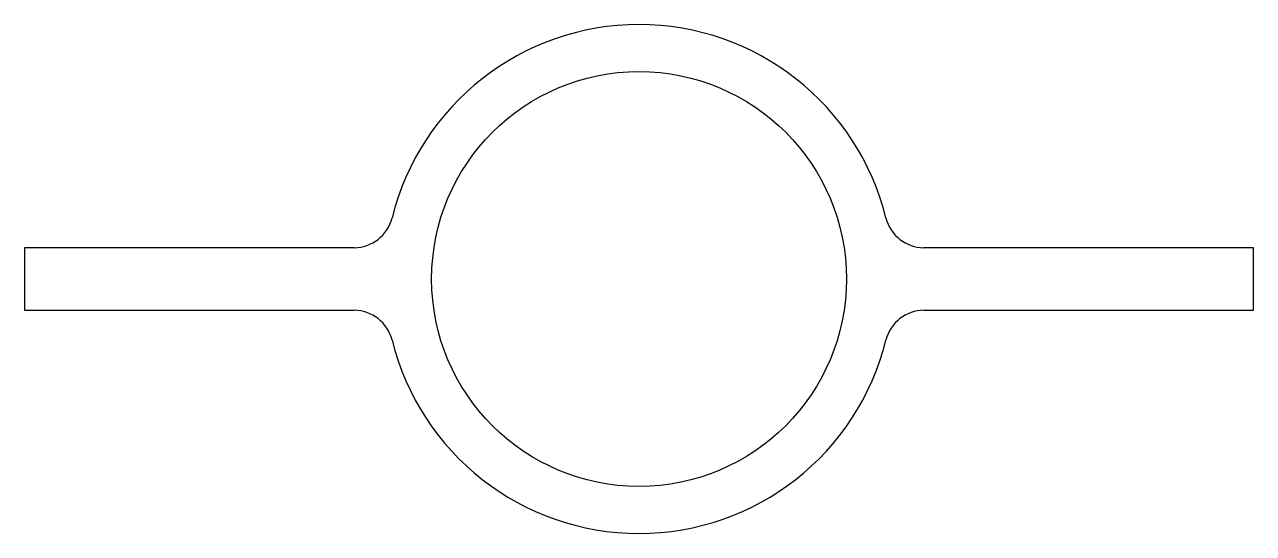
# Model space of a CAD drawing. Extents: x 2556 to 2713, y 1428 to 1493.
import ezdxf

# ---------------------------------------------------------------- set-up
doc = ezdxf.new("R2010")
doc.units = 0
doc.layers.get('0').update_dxf_attribs({"linetype": 'CONTINUOUS'})

msp = doc.modelspace()

# ---------------------------------------------------------------- linework, layer by layer
for p, q in [((2598.46, 1464.03), (2556.37, 1464.03)), ((2556.37, 1464.03), (2556.37, 1456.03)), ((2713.37, 1464.03), (2671.27, 1464.03)), ((2713.37, 1456.03), (2713.37, 1464.03)), ((2556.37, 1456.03), (2598.46, 1456.03)), ((2671.27, 1456.03), (2713.37, 1456.03))]:
    msp.add_line(p, q)
msp.add_circle((2634.87, 1460.03), 26.5)
for centre, radius, start, end in [((2634.87, 1460.03), 32.5, 13.8865, 166.1135), ((2598.46, 1469.03), 5, 270, 346.1135), ((2671.27, 1469.03), 5, 193.8865, 270), ((2598.46, 1451.03), 5, 13.8865, 90), ((2671.27, 1451.03), 5, 90, 166.1135), ((2634.87, 1460.03), 32.5, 193.8865, 346.1135)]:
    msp.add_arc(centre, radius, start, end)

doc.saveas('drawing.dxf')
